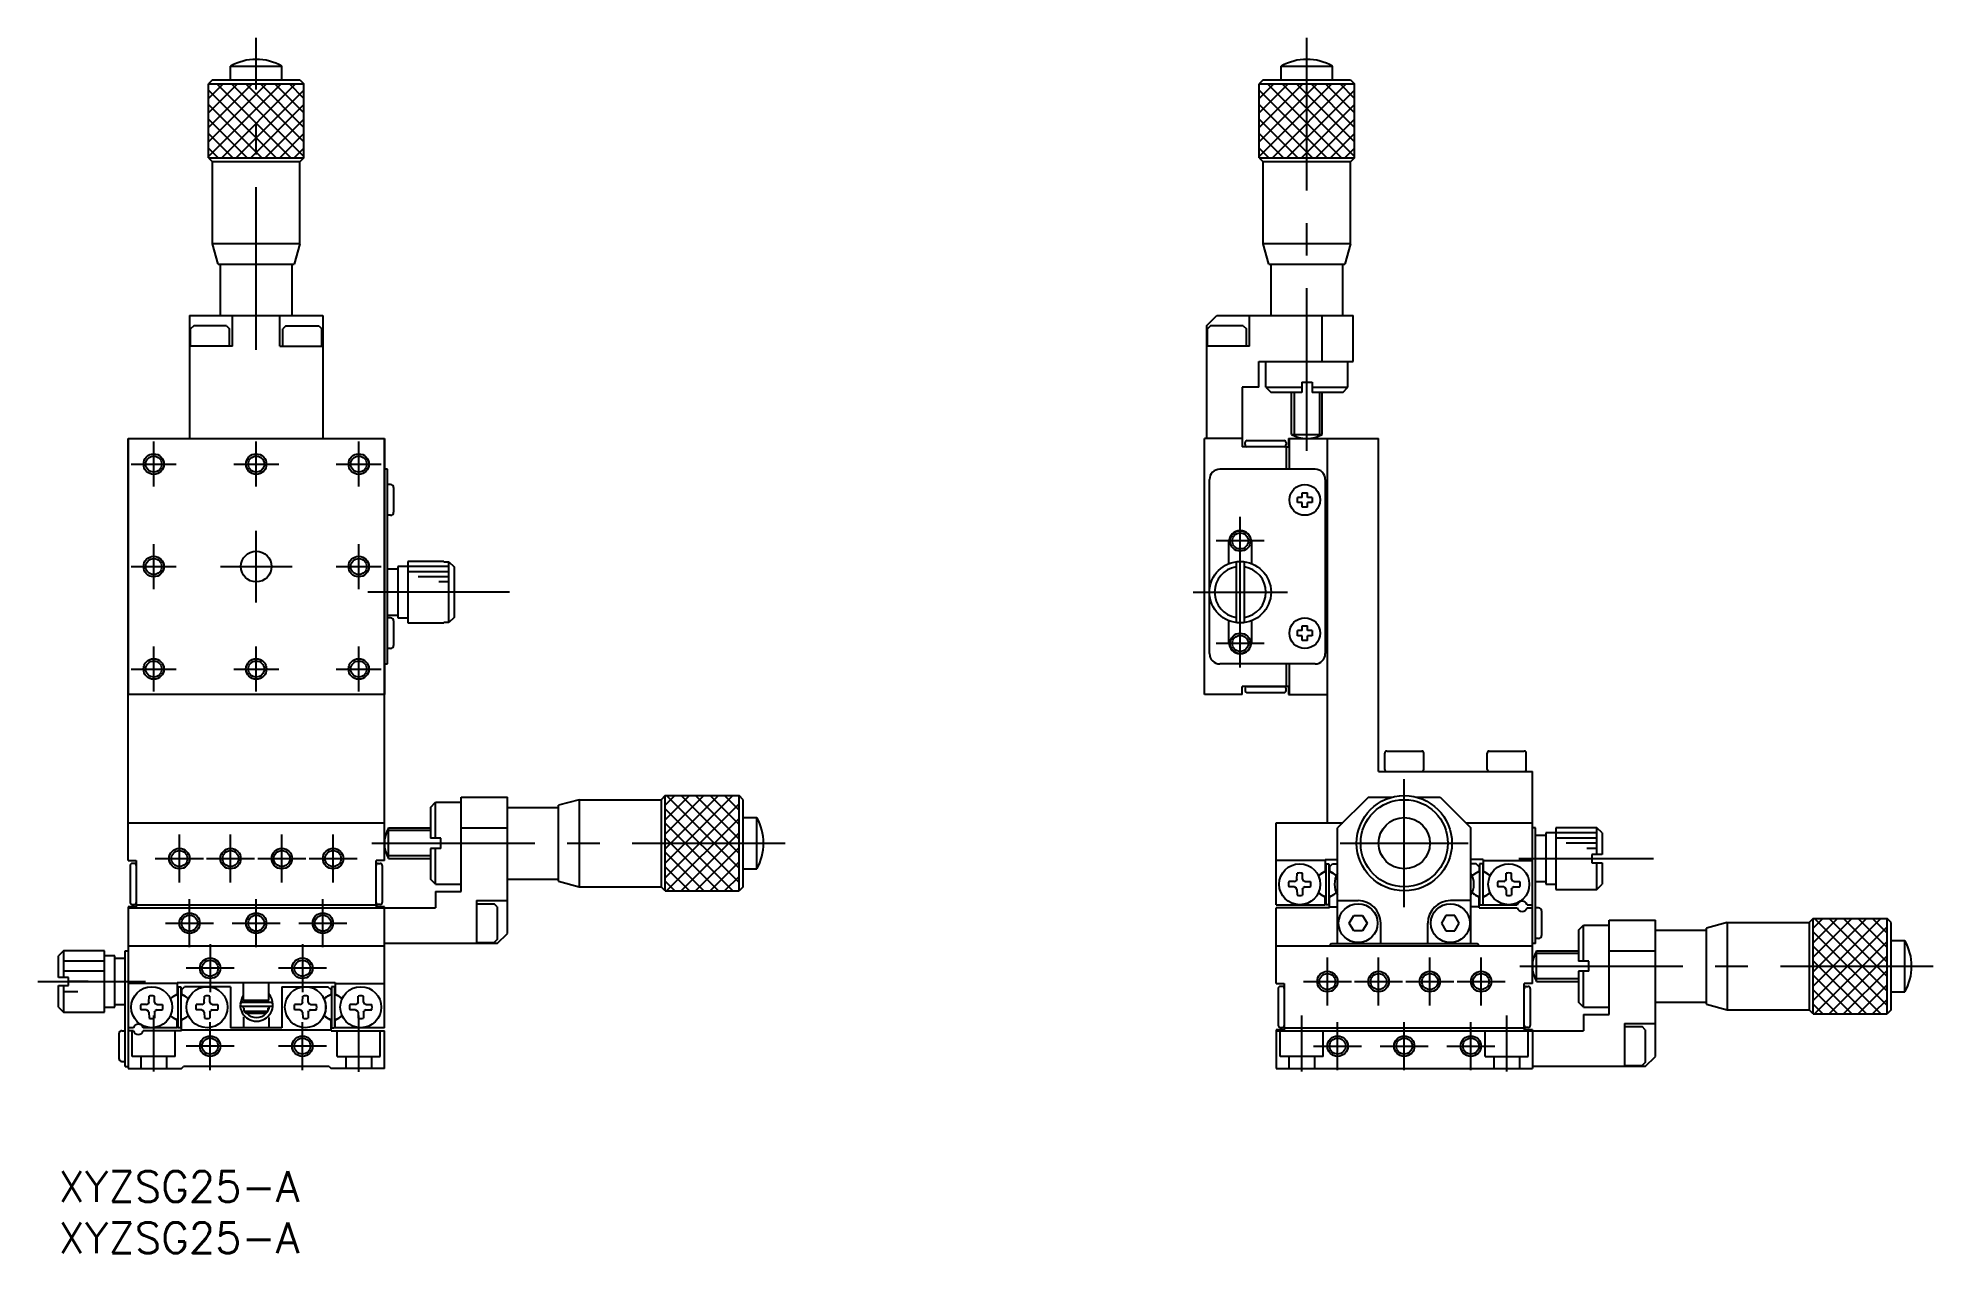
# Model space of a CAD drawing. Extents: x -2 to 183, y -8 to 111.
import ezdxf

# ---------------------------------------------------------------- set-up
doc = ezdxf.new("R2010")
doc.units = 0
doc.header["$LTSCALE"] = 0.5
doc.linetypes.add('CENTER', pattern=[50.8, 31.75, -6.35, 6.35, -6.35])
doc.linetypes.add('DASHED', pattern=[19.05, 12.7, -6.35])
for name, color, linetype in [('MSM_CENTER', 1, 'CENTER'), ('MSM_CONTINUOUS', 7, 'CONTINUOUS'), ('MSM_DASHED', 4, 'DASHED'), ('MSM_NARROW', 5, 'CONTINUOUS'), ('MSM_PART_NUMBER', 7, 'CONTINUOUS')]:
    doc.layers.add(name, color=color, linetype=linetype)
doc.styles.get("Standard").update_dxf_attribs({"font": 'txt.shx', "height": 3, "bigfont": 'bigfont.shx'})

msp = doc.modelspace()

# ---------------------------------------------------------------- linework, layer by layer
at = {"layer": 'MSM_CENTER'}
for p, q in [((19.299999, 80.155452), (19.299999, 110.593002)), ((121.799998, 70.291003), (121.799998, 110.593002)), ((9.299999, 66.8), (9.299999, 71.2)), ((19.299999, 66.8), (19.299999, 71.2)), ((29.299999, 66.8), (29.299999, 71.2)), ((7.099999, 69), (11.499999, 69)), ((17.099999, 69), (21.499999, 69)), ((27.099999, 69), (31.499999, 69)), ((115.299997, 49.156901), (115.299997, 63.843097)), ((9.299999, 56.8), (9.299999, 61.2)), ((19.299999, 55.5), (19.299999, 62.5)), ((29.299999, 56.8), (29.299999, 61.2)), ((117.643095, 61.499999), (112.956899, 61.499999)), ((7.099999, 59), (11.499999, 59)), ((15.799999, 59), (22.799999, 59)), ((27.099999, 59), (31.499999, 59)), ((44.024035, 56.500001), (30.204071, 56.500001)), ((110.699997, 56.499999), (119.899997, 56.499999)), ((9.299999, 46.8), (9.299999, 51.2)), ((19.299999, 46.8), (19.299999, 51.2)), ((29.299999, 46.8), (29.299999, 51.2)), ((117.643095, 51.499999), (112.956899, 51.499999)), ((7.099999, 49), (11.499999, 49)), ((17.099999, 49), (21.499999, 49)), ((27.099999, 49), (31.499999, 49)), ((131.299997, 25.750001), (131.299997, 38.250001)), ((11.800001, 28.156902), (11.800001, 32.843098)), ((16.800001, 28.156902), (16.800001, 32.843098)), ((21.800001, 28.156902), (21.800001, 32.843098)), ((26.800001, 28.156902), (26.800001, 32.843098)), ((30.591003, 32.000001), (70.893002, 32.000001)), ((125.049997, 32.000001), (137.549997, 32.000001)), ((9.456903, 30.5), (14.143099, 30.5)), ((14.456903, 30.5), (19.143099, 30.5)), ((19.456903, 30.5), (24.143099, 30.5)), ((24.456903, 30.5), (29.143099, 30.5)), ((142.467007, 30.5), (155.62752, 30.5)), ((12.800001, 21.856902), (12.800001, 26.543098)), ((19.300001, 21.856902), (19.300001, 26.543098)), ((25.800001, 21.856902), (25.800001, 26.543098)), ((10.456903, 24.2), (15.143099, 24.2)), ((16.956903, 24.2), (21.643099, 24.2)), ((23.456903, 24.2), (28.143099, 24.2)), ((14.800001, 22.143098), (14.800001, 17.456902)), ((23.800001, 22.143098), (23.800001, 17.456902)), ((123.799997, 16.156902), (123.799997, 20.843098)), ((128.799997, 16.156902), (128.799997, 20.843098)), ((133.799997, 16.156902), (133.799997, 20.843098)), ((138.799997, 16.156902), (138.799997, 20.843098)), ((-1.999121, 18.5), (8.5, 18.5)), ((17.143099, 19.8), (12.456903, 19.8)), ((26.143099, 19.8), (21.456903, 19.8)), ((121.456899, 18.5), (126.143095, 18.5)), ((126.456899, 18.5), (131.143095, 18.5)), ((131.456899, 18.5), (136.143095, 18.5)), ((136.456899, 18.5), (141.143095, 18.5)), ((142.590999, 20.000001), (182.892998, 20.000001)), ((9.300001, 9.707682), (9.300001, 15.2)), ((29.300004, 9.681053), (29.300004, 15.173371)), ((121.299997, 9.707683), (121.299997, 15.2)), ((141.299997, 9.707683), (141.299997, 15.2)), ((14.800001, 9.856902), (14.800001, 14.543098)), ((23.800001, 9.856902), (23.800001, 14.543098)), ((124.799997, 9.856902), (124.799997, 14.543098)), ((131.299997, 9.856902), (131.299997, 14.543098)), ((137.799997, 9.856902), (137.799997, 14.543098)), ((17.143099, 12.2), (12.456903, 12.2)), ((26.143099, 12.2), (21.456903, 12.2)), ((122.456899, 12.2), (127.143095, 12.2)), ((128.956899, 12.2), (133.643095, 12.2)), ((135.456899, 12.2), (140.143095, 12.2))]:
    msp.add_line(p, q, dxfattribs=at)
at = {"layer": 'MSM_CONTINUOUS'}
for p, q in [((16.799998, 107.830001), (21.799999, 107.830001)), ((16.799998, 106.500002), (16.799998, 107.830001)), ((21.799999, 106.500002), (21.799999, 107.830001)), ((119.299997, 107.830001), (124.299998, 107.830001)), ((119.299997, 106.500002), (119.299997, 107.830001)), ((124.299998, 106.500002), (124.299998, 107.830001)), ((15.049999, 106.500002), (14.649998, 106.100003)), ((14.649998, 106.100003), (23.949999, 106.100003)), ((14.649998, 98.900001), (14.649998, 106.100003)), ((15.049999, 106.500002), (23.549999, 106.500002)), ((23.549999, 106.500002), (23.949999, 106.100003)), ((23.949999, 98.900001), (23.949999, 106.100003)), ((117.549998, 106.500002), (117.149997, 106.100003)), ((117.149997, 106.100003), (126.449998, 106.100003)), ((117.149997, 98.900001), (117.149997, 106.100003)), ((117.549998, 106.500002), (126.049998, 106.500002)), ((126.049998, 106.500002), (126.449998, 106.100003)), ((126.449998, 98.900001), (126.449998, 106.100003)), ((14.649998, 98.900001), (23.949999, 98.900001)), ((14.649998, 98.900001), (15.049999, 98.500003)), ((15.049999, 90.500001), (15.049999, 98.500003)), ((23.549999, 98.500003), (15.049999, 98.500003)), ((23.949999, 98.900001), (23.549999, 98.500003)), ((23.549999, 90.500001), (23.549999, 98.500003)), ((117.149997, 98.900001), (126.449998, 98.900001)), ((117.149997, 98.900001), (117.549998, 98.500003)), ((117.549998, 90.500001), (117.549998, 98.500003)), ((126.049998, 98.500003), (117.549998, 98.500003)), ((126.449998, 98.900001), (126.049998, 98.500003)), ((126.049998, 90.500001), (126.049998, 98.500003)), ((23.549999, 90.500001), (15.049999, 90.500001)), ((15.586, 88.500001), (15.049999, 90.500001)), ((23.549999, 90.500001), (23.014, 88.500001)), ((126.049998, 90.500001), (117.549998, 90.500001)), ((118.085999, 88.500001), (117.549998, 90.500001)), ((126.049998, 90.500001), (125.513999, 88.500001)), ((15.586, 88.500001), (23.014, 88.500001)), ((15.8, 83.500002), (15.8, 88.500001)), ((22.799998, 83.500002), (22.799998, 88.500001)), ((118.085999, 88.500001), (125.513999, 88.500001)), ((118.299999, 83.500002), (118.299999, 88.500001)), ((125.299997, 83.500002), (125.299997, 88.500001)), ((12.799999, 83.500002), (12.799999, 71.500001)), ((12.799999, 83.500002), (25.799999, 83.500002)), ((16.999999, 80.500002), (16.999999, 83.500002)), ((21.599999, 80.500002), (21.599999, 83.500002)), ((25.799999, 83.500002), (25.799999, 71.500001)), ((111.999997, 82.500002), (112.999997, 83.500002)), ((112.999997, 83.500002), (126.299998, 83.500002)), ((116.199997, 80.500002), (116.199997, 83.500002)), ((123.299998, 79.000002), (123.299998, 83.500002)), ((126.299998, 79.000002), (126.299998, 83.500002)), ((13.2, 82.500002), (12.899999, 82.200001)), ((12.899999, 80.500002), (12.899999, 82.200001)), ((16.399999, 82.500002), (13.2, 82.500002)), ((16.399999, 82.500002), (16.7, 82.200001)), ((16.7, 80.500002), (16.7, 82.200001)), ((22.2, 82.500002), (21.899999, 82.200001)), ((21.899999, 80.500002), (21.899999, 82.200001)), ((22.2, 82.500002), (25.399999, 82.500002)), ((25.399999, 82.500002), (25.7, 82.200001)), ((25.7, 80.500002), (25.7, 82.200001)), ((111.999997, 82.500002), (111.999997, 71.500001)), ((112.399998, 82.500002), (112.099997, 82.200001)), ((112.099997, 80.500002), (112.099997, 82.200001)), ((115.599997, 82.500002), (112.399998, 82.500002)), ((115.599997, 82.500002), (115.899998, 82.200001)), ((115.899998, 80.500002), (115.899998, 82.200001)), ((16.999999, 80.500002), (12.799999, 80.500002)), ((21.599999, 80.500002), (25.799999, 80.500002)), ((116.199997, 80.500002), (111.999997, 80.500002)), ((117.099997, 79.000002), (126.299998, 79.000002)), ((117.099997, 76.500001), (117.099997, 79.000002)), ((117.799998, 76.500002), (117.799998, 79.000002)), ((125.799997, 76.500002), (125.799997, 79.000002)), ((117.099997, 76.500001), (115.499997, 76.500001)), ((115.499997, 76.500001), (115.499997, 70.700001)), ((117.799998, 76.500002), (121.299998, 76.500002)), ((117.799998, 76.500002), (118.299998, 76.000002)), ((121.299998, 76.000002), (118.299998, 76.000002)), ((120.299998, 71.902002), (120.299998, 76.000002)), ((121.299998, 77.000002), (122.299998, 77.000002)), ((121.299998, 77.000002), (121.299998, 76.000002)), ((122.299998, 77.000002), (122.299998, 76.000002)), ((122.299998, 76.500002), (125.799997, 76.500002)), ((125.299997, 76.000002), (122.299998, 76.000002)), ((123.299997, 71.902002), (123.299997, 76.000002)), ((125.299997, 76.000002), (125.799997, 76.500002)), ((6.799998, 71.500001), (31.8, 71.500001)), ((6.799998, 71.500001), (6.799998, 46.500001)), ((6.800001, 30.3), (6.800001, 71.500001)), ((31.799997, 34), (31.799997, 71.500001)), ((31.8, 71.500001), (31.8, 46.500001)), ((111.799997, 46.500001), (111.799997, 71.500001)), ((115.499997, 71.500001), (111.799997, 71.500001)), ((119.799995, 70.700001), (115.499997, 70.700001)), ((115.773368, 70.900001), (115.773368, 71.100001)), ((115.973368, 71.300001), (119.573368, 71.300001)), ((119.773368, 71.100001), (119.773368, 70.900001)), ((119.799995, 68.500001), (119.799995, 70.700001)), ((119.799995, 70.699999), (119.999997, 70.699999)), ((119.999997, 71.500001), (128.799997, 71.500001)), ((119.999997, 71.500001), (119.999997, 70.699999)), ((120.099997, 68.500001), (120.099997, 71.500001)), ((120.299998, 71.902002), (123.299997, 71.902002)), ((123.799997, 34), (123.799997, 71.500001)), ((128.799997, 38.999999), (128.799997, 71.500001)), ((32.1, 68.499999), (31.8, 68.499999)), ((32.1, 49.499999), (32.1, 68.499999)), ((122.599997, 68.500001), (113.299997, 68.500001)), ((32.4, 66.999999), (32.1, 66.999999)), ((32.7, 66.699999), (32.7, 64.299999)), ((112.299997, 50.500001), (112.299997, 67.500001)), ((123.599997, 67.500001), (123.599997, 50.500001)), ((120.899997, 65.250001), (120.899997, 65.750001)), ((121.349997, 65.750001), (120.899997, 65.750001)), ((121.349997, 65.250001), (120.899997, 65.250001)), ((121.349997, 66.200001), (121.849997, 66.200001)), ((121.349997, 65.750001), (121.349997, 66.200001)), ((121.349997, 64.800001), (121.349997, 65.250001)), ((121.849997, 64.800001), (121.349997, 64.800001)), ((121.849997, 65.750001), (121.849997, 66.200001)), ((122.299997, 65.750001), (121.849997, 65.750001)), ((121.849997, 64.800001), (121.849997, 65.250001)), ((122.299997, 65.250001), (121.849997, 65.250001)), ((122.299997, 65.750001), (122.299997, 65.250001)), ((32.4, 63.999999), (32.1, 63.999999)), ((114.199997, 59.291056), (114.199997, 61.399999)), ((116.399997, 61.399999), (116.399997, 59.291056)), ((37.6, 59.500001), (34.1, 59.500001)), ((34.1, 59.500001), (34.1, 53.500001)), ((37.6, 59.500001), (37.6, 59.473215)), ((37.6, 59.473215), (38.1, 59.473215)), ((38.1, 53.526788), (38.1, 59.473215)), ((38.1, 59.473215), (38.6, 58.967794)), ((114.899997, 59.473213), (114.899997, 53.526786)), ((115.699997, 53.526786), (115.699997, 59.473213)), ((33.1, 58.750001), (32.1, 58.750001)), ((34.1, 59.000001), (33.1, 59.000001)), ((33.1, 59.000001), (33.1, 54.000001)), ((38.6, 58.967794), (38.6, 54.032209)), ((32.1, 54.250001), (33.1, 54.250001)), ((32.4, 53.999999), (32.1, 53.999999)), ((32.7, 53.699999), (32.7, 51.299999)), ((33.1, 54.000001), (34.1, 54.000001)), ((38.6, 54.032209), (38.1, 53.526788)), ((114.199997, 51.599999), (114.199997, 53.708942)), ((116.399997, 53.708942), (116.399997, 51.599999)), ((34.1, 53.500001), (37.6, 53.500001)), ((37.6, 53.526788), (37.6, 53.500001)), ((38.1, 53.526788), (37.6, 53.526788)), ((120.899997, 52.250001), (120.899997, 52.750001)), ((121.349997, 52.750001), (120.899997, 52.750001)), ((121.349997, 52.250001), (120.899997, 52.250001)), ((121.349997, 52.750001), (121.349997, 53.200001)), ((121.349997, 53.200001), (121.849997, 53.200001)), ((121.349997, 51.800001), (121.349997, 52.250001)), ((121.849997, 51.800001), (121.349997, 51.800001)), ((121.849997, 52.750001), (121.849997, 53.200001)), ((122.299997, 52.750001), (121.849997, 52.750001)), ((121.849997, 51.800001), (121.849997, 52.250001)), ((122.299997, 52.250001), (121.849997, 52.250001)), ((122.299997, 52.750001), (122.299997, 52.250001)), ((32.4, 50.999999), (32.1, 50.999999)), ((31.8, 49.499999), (32.1, 49.499999)), ((122.599997, 49.500001), (113.299997, 49.500001)), ((119.799995, 47.300003), (119.799995, 49.500001)), ((120.099997, 46.500001), (120.099997, 49.500001)), ((31.8, 46.500001), (6.799998, 46.500001)), ((115.499997, 46.500001), (111.799997, 46.500001)), ((119.999997, 47.300003), (115.499997, 47.300003)), ((115.499997, 46.500001), (115.499997, 47.300003)), ((115.773367, 47.100001), (115.773367, 46.900001)), ((115.973367, 47.300001), (119.573367, 47.3)), ((115.973367, 46.700001), (119.573367, 46.7)), ((116.971903, 47.300001), (118.574831, 47.300001)), ((119.773367, 46.9), (119.773367, 47.1)), ((119.999997, 47.300003), (119.999997, 46.500001)), ((119.999997, 46.500001), (123.799997, 46.500001)), ((129.399997, 39.199999), (129.399997, 40.799999)), ((129.599997, 40.999999), (132.999997, 40.999999)), ((133.199997, 39.199999), (133.199997, 40.799999)), ((139.399997, 39.199999), (139.399997, 40.799999)), ((139.599997, 40.999999), (142.999997, 40.999999)), ((143.199997, 39.199999), (143.199997, 40.799999)), ((128.799997, 38.999999), (143.799997, 38.999999)), ((143.799997, 18.3), (143.799997, 38.999999)), ((36.300002, 35.5), (36.800002, 36)), ((36.300002, 35.5), (36.300002, 32.500001)), ((36.800002, 36), (39.300002, 36)), ((36.800002, 32.500001), (36.800002, 36)), ((39.300002, 27.3), (39.300002, 36.500001)), ((39.300002, 36.500001), (43.800002, 36.500001)), ((43.800002, 23.2), (43.800002, 36.500001)), ((43.800002, 35.5), (48.800001, 35.5)), ((50.800001, 36.250001), (48.800001, 35.714002)), ((48.800001, 28.286002), (48.800001, 35.714002)), ((50.800001, 36.250001), (50.800001, 27.750001)), ((50.800001, 36.250001), (58.800003, 36.250001)), ((59.200001, 36.650001), (58.800003, 36.250001)), ((58.800003, 36.250001), (58.800003, 27.750001)), ((59.200001, 36.650001), (66.400003, 36.650001)), ((59.200001, 27.35), (59.200001, 36.650001)), ((66.400003, 27.35), (66.400003, 36.650001)), ((66.800002, 36.250001), (66.400003, 36.650001)), ((66.800002, 27.750001), (66.800002, 36.250001)), ((127.799997, 36.500001), (124.799997, 33.500001)), ((127.799997, 36.500001), (130.128463, 36.500001)), ((132.47153, 36.500001), (134.799997, 36.500001)), ((134.799997, 36.500001), (137.799997, 33.500001)), ((6.800001, 34), (31.800001, 34)), ((31.800001, 30.3), (31.800001, 34)), ((32.202002, 30.500001), (32.202002, 33.5)), ((32.202002, 33.5), (36.300002, 33.5)), ((39.300002, 33.500001), (43.800002, 33.500001)), ((66.800002, 34.500001), (68.130001, 34.500001)), ((68.130001, 29.5), (68.130001, 34.500001)), ((118.799997, 34), (125.299996, 34)), ((118.799997, 26.000002), (118.799997, 34)), ((124.799997, 22.2), (124.799997, 33.500001)), ((137.299998, 34), (143.799997, 34)), ((137.799997, 22.2), (137.799997, 33.500001)), ((144.099998, 33.5), (143.799997, 33.5)), ((144.099998, 22.2), (144.099998, 33.5)), ((150.099998, 33.5), (146.099998, 33.5)), ((146.099998, 33.5), (146.099998, 27.5)), ((150.099998, 30.9), (150.099998, 33.5)), ((150.599998, 33), (150.099998, 33.5)), ((37.300002, 32.500001), (36.300002, 32.500001)), ((36.300002, 31.500001), (36.300002, 28.500001)), ((37.300002, 31.500001), (36.300002, 31.500001)), ((36.800002, 28.000001), (36.800002, 31.500001)), ((37.300002, 31.500001), (37.300002, 32.500001)), ((145.099998, 32.75), (144.099998, 32.75)), ((146.099998, 33), (145.099998, 33)), ((145.099998, 33), (145.099998, 28)), ((150.599998, 33), (150.599998, 30.9)), ((6.800001, 30.3), (7.600003, 30.3)), ((7, 29.826631), (7, 26.226631)), ((7.4, 30.026631), (7.2, 30.026631)), ((7.6, 29.82663), (7.6, 26.22663)), ((7.600003, 30.3), (7.600003, 25.8)), ((31.000001, 26.000002), (31.000001, 30.3)), ((31.800001, 30.3), (31.000001, 30.3)), ((31.200001, 30.02663), (31.400001, 30.02663)), ((31.600001, 29.82663), (31.600001, 26.22663)), ((32.202002, 30.500001), (36.300002, 30.500001)), ((123.599995, 30.3), (118.799997, 30.3)), ((123.599995, 30.4), (124.799997, 30.4)), ((123.599995, 30.4), (123.599995, 29.263917)), ((123.649994, 30), (123.649994, 26)), ((123.649994, 30), (123.949994, 30)), ((123.949994, 30), (123.949994, 26)), ((123.999994, 29.7), (124.299994, 30)), ((123.999994, 29.7), (123.999994, 29.263917)), ((124.299994, 30), (124.799997, 30)), ((138.999997, 30.4), (137.799997, 30.4)), ((138.299998, 30), (137.799997, 30)), ((138.599998, 29.7), (138.299998, 30)), ((138.599998, 29.7), (138.599998, 29.263917)), ((138.649997, 30), (138.649997, 26)), ((138.949997, 30), (138.649997, 30)), ((138.949997, 30), (138.949997, 26)), ((138.999997, 30.4), (138.999997, 29.263917)), ((138.999997, 30.3), (143.799994, 30.3)), ((149.599998, 30.9), (149.599998, 30.1)), ((150.599998, 30.9), (149.599998, 30.9)), ((149.599998, 30.1), (150.599998, 30.1)), ((150.099998, 27.5), (150.099998, 30.1)), ((150.599998, 30.1), (150.599998, 28)), ((36.800002, 28.000001), (36.300002, 28.500001)), ((36.800002, 28.000001), (39.300002, 28.000001)), ((43.800002, 28.500002), (48.800001, 28.500002)), ((48.800001, 28.286002), (50.800001, 27.750001)), ((50.800001, 27.750001), (58.800003, 27.750001)), ((59.200001, 27.35), (58.800003, 27.750001)), ((66.800002, 27.750001), (66.400003, 27.35)), ((66.800002, 29.5), (68.130001, 29.5)), ((120.598736, 28.269907), (120.031163, 28.26)), ((120.598736, 27.730093), (120.031163, 27.74)), ((120.598736, 28.269907), (120.758815, 28.341179)), ((120.830087, 28.501259), (120.758815, 28.341179)), ((120.830087, 28.501259), (120.839994, 29.068831)), ((121.369901, 28.501259), (121.359994, 29.068831)), ((121.369901, 28.501259), (121.441173, 28.341179)), ((121.601253, 28.269907), (121.441173, 28.341179)), ((121.601253, 28.269907), (122.168825, 28.26)), ((121.601253, 27.730093), (122.168825, 27.74)), ((123.202686, 29.03453), (123.599995, 29.263917)), ((124.397303, 29.03453), (123.999994, 29.263917)), ((138.202692, 29.03453), (138.600001, 29.263917)), ((139.397309, 29.03453), (139, 29.263917)), ((140.998739, 28.269907), (140.431166, 28.26)), ((140.998739, 27.730093), (140.431166, 27.74)), ((140.998739, 28.269907), (141.158818, 28.341179)), ((141.23009, 28.501259), (141.158818, 28.341179)), ((141.23009, 28.501259), (141.239997, 29.068831)), ((141.769904, 28.501259), (141.759997, 29.068831)), ((141.769904, 28.501259), (141.841176, 28.341179)), ((142.001256, 28.269907), (141.841176, 28.341179)), ((142.001256, 28.269907), (142.568828, 28.26)), ((142.001256, 27.730093), (142.568828, 27.74)), ((144.099998, 28.25), (145.099998, 28.25)), ((145.099998, 28), (146.099998, 28)), ((150.099998, 27.5), (150.599998, 28)), ((7.2, 26.026631), (7.4, 26.026631)), ((7.600003, 26.000002), (31.000001, 26.000002)), ((30.999999, 26.000002), (30.999999, 25.8)), ((31.400001, 26.02663), (31.200001, 26.02663)), ((36.800001, 27.3), (39.300002, 27.3)), ((36.800001, 27.3), (36.800001, 25.7)), ((40.800002, 26.4), (40.800002, 22.2)), ((40.800002, 26.4), (43.800002, 26.4)), ((40.800002, 26.100001), (42.500001, 26.100001)), ((42.800002, 25.8), (42.500001, 26.100001)), ((59.200001, 27.35), (66.400003, 27.35)), ((118.799997, 26.000002), (123.599995, 26.000002)), ((120.598736, 27.730093), (120.758815, 27.658821)), ((120.830087, 27.498742), (120.758815, 27.658821)), ((120.830087, 27.498742), (120.839994, 26.931169)), ((121.369901, 27.498742), (121.359994, 26.931169)), ((121.369901, 27.498742), (121.441173, 27.658821)), ((121.601253, 27.730093), (121.441173, 27.658821)), ((123.599995, 26.736085), (123.202687, 26.965472)), ((123.599995, 26.000002), (123.599995, 26.736085)), ((123.949994, 26), (123.649994, 26)), ((124.397301, 26.965472), (123.999994, 26.736085)), ((123.999994, 25.7), (123.999994, 26.733656)), ((124.799997, 26.4), (126.799997, 26.4)), ((137.799997, 26.4), (135.799997, 26.4)), ((138.202693, 26.965472), (138.600001, 26.736085)), ((138.599998, 25.7), (138.599998, 26.733656)), ((138.649997, 26), (138.949997, 26)), ((138.999997, 26.000002), (138.999997, 26.736085)), ((138.999997, 26.000002), (142.323028, 26.000002)), ((139, 26.736085), (139.397307, 26.965472)), ((140.998739, 27.730093), (141.158818, 27.658821)), ((141.23009, 27.498742), (141.158818, 27.658821)), ((141.23009, 27.498742), (141.239997, 26.931169)), ((141.769904, 27.498742), (141.759997, 26.931169)), ((141.769904, 27.498742), (141.841176, 27.658821)), ((142.001256, 27.730093), (141.841176, 27.658821)), ((143.276966, 26.000002), (143.799997, 26.000002)), ((146.099998, 27.5), (150.099998, 27.5)), ((6.800001, 25.8), (6.800001, 10)), ((7.600003, 25.8), (6.800001, 25.8)), ((6.800001, 25.7), (36.800001, 25.7)), ((31.800001, 25.8), (30.999999, 25.8)), ((31.800001, 14.000002), (31.800001, 25.8)), ((42.800002, 25.8), (42.800002, 22.600001)), ((118.799997, 18.3), (118.799997, 25.7)), ((123.999994, 25.7), (118.799997, 25.7)), ((123.999994, 25.8), (124.799997, 25.8)), ((125.933971, 24.2), (126.366985, 24.95)), ((126.366985, 23.450001), (125.933971, 24.2)), ((126.366985, 24.95), (127.233009, 24.95)), ((127.233009, 24.95), (127.666023, 24.2)), ((127.666023, 24.2), (127.233009, 23.450001)), ((128.999997, 22.2), (128.999997, 24.2)), ((133.599997, 22.2), (133.599997, 24.2)), ((135.366985, 24.95), (134.933971, 24.2)), ((134.933971, 24.2), (135.366985, 23.450001)), ((136.233009, 24.95), (135.366985, 24.95)), ((136.666023, 24.2), (136.233009, 24.95)), ((136.233009, 23.450001), (136.666023, 24.2)), ((138.599998, 25.8), (137.799997, 25.8)), ((138.599998, 25.7), (142.323028, 25.7)), ((143.276967, 25.7), (143.799997, 25.7)), ((144.399998, 25.7), (144.099998, 25.7)), ((144.699998, 25.4), (144.699998, 23)), ((151.299998, 15.3), (151.299998, 24.500001)), ((151.299998, 24.500001), (155.799998, 24.500001)), ((155.799998, 11.2), (155.799998, 24.500001)), ((162.799997, 24.250001), (160.799997, 23.714002)), ((162.799997, 24.250001), (162.799997, 15.750001)), ((162.799997, 24.250001), (170.799999, 24.250001)), ((171.199997, 24.650001), (170.799999, 24.250001)), ((170.799999, 24.250001), (170.799999, 15.750001)), ((171.199997, 24.650001), (178.399999, 24.650001)), ((171.199997, 15.35), (171.199997, 24.650001)), ((178.399999, 15.35), (178.399999, 24.650001)), ((178.799998, 24.250001), (178.399999, 24.650001)), ((178.799998, 15.750001), (178.799998, 24.250001)), ((42.800002, 22.2), (31.800001, 22.2)), ((40.800002, 22.3), (42.500001, 22.3)), ((42.800002, 22.600001), (42.500001, 22.3)), ((42.800002, 22.2), (43.800002, 23.2)), ((124.199994, 22.2), (123.999994, 22)), ((124.199994, 22.2), (138.399997, 22.2)), ((127.233009, 23.450001), (126.366985, 23.450001)), ((135.366985, 23.450001), (136.233009, 23.450001)), ((138.599997, 22), (138.399997, 22.2)), ((144.099998, 22.2), (143.799997, 22.2)), ((144.399998, 22.7), (144.099998, 22.7)), ((148.299998, 23.5), (148.799998, 24)), ((148.299998, 23.5), (148.299998, 20.500001)), ((148.799998, 20.500001), (148.799998, 24)), ((148.799998, 24), (151.299998, 24)), ((155.799998, 23.5), (160.799997, 23.5)), ((160.799997, 16.286002), (160.799997, 23.714002)), ((178.799998, 22.500001), (180.129997, 22.500001)), ((180.129997, 17.5), (180.129997, 22.500001)), ((0.5, 21.5), (0, 21)), ((0, 18.9), (0, 21)), ((4.5, 21.5), (0.5, 21.5)), ((0.5, 21.5), (0.5, 18.9)), ((4.5, 15.5), (4.5, 21.5)), ((5.5, 21), (4.5, 21)), ((5.5, 16), (5.5, 21)), ((6.5, 20.75), (5.5, 20.75)), ((6.5, 10.2), (6.5, 21.5)), ((6.5, 21.5), (6.800001, 21.5)), ((6.800001, 22), (31.800001, 22)), ((118.799997, 22), (143.799997, 22)), ((144.201998, 18.500001), (144.201998, 21.5)), ((144.201998, 21.5), (148.299998, 21.5)), ((149.299998, 20.500001), (148.299998, 20.500001)), ((149.299998, 19.500001), (149.299998, 20.500001)), ((151.299998, 21.500001), (155.799998, 21.500001)), ((1, 18.9), (0, 18.9)), ((1, 18.1), (1, 18.9)), ((144.201998, 18.500001), (148.299998, 18.500001)), ((148.299998, 19.500001), (148.299998, 16.500001)), ((149.299998, 19.500001), (148.299998, 19.500001)), ((148.799998, 16.000001), (148.799998, 19.500001)), ((0, 18.1), (1, 18.1)), ((0, 16), (0, 18.1)), ((0.5, 18.1), (0.5, 15.5)), ((11.600001, 18.3), (6.800004, 18.3)), ((8.830094, 16.501259), (8.840001, 17.068831)), ((9.369908, 16.501259), (9.360001, 17.068831)), ((11.202689, 17.03453), (11.599998, 17.263917)), ((11.600001, 18.4), (27.000003, 18.4)), ((11.600001, 18.4), (11.600001, 17.263917)), ((11.650001, 18), (11.950001, 18)), ((11.650001, 18), (11.650001, 14)), ((11.950001, 18), (11.950001, 14)), ((12.397306, 17.03453), (11.999997, 17.263917)), ((12, 17.7), (12.3, 18)), ((12, 17.7), (12, 17.263917)), ((16.800001, 18), (12.3, 18)), ((14.230094, 16.501259), (14.240001, 17.068831)), ((14.769908, 16.501259), (14.760001, 17.068831)), ((16.800001, 18), (16.800001, 14.000002)), ((17.920043, 16.984846), (17.731266, 16.295191)), ((17.875679, 16.787714), (17.874174, 16.754372)), ((17.874174, 16.754372), (17.874334, 16.720997)), ((17.874334, 16.720997), (17.876159, 16.687671)), ((17.878846, 16.82094), (17.875679, 16.787714)), ((17.876159, 16.687671), (17.879645, 16.654475)), ((17.883666, 16.853971), (17.878846, 16.82094)), ((17.879645, 16.654475), (17.884782, 16.621492)), ((17.89013, 16.886723), (17.883666, 16.853971)), ((17.89822, 16.919117), (17.89013, 16.886723)), ((17.907918, 16.951073), (17.89822, 16.919117)), ((17.9192, 16.982512), (17.907918, 16.951073)), ((17.932039, 17.013356), (17.9192, 16.982512)), ((17.946403, 17.04353), (17.932039, 17.013356)), ((17.962256, 17.072958), (17.946403, 17.04353)), ((17.978613, 17.100079), (17.962256, 17.072958)), ((17.978446, 17.099733), (17.979413, 17.100762)), ((17.979413, 17.100762), (17.981365, 17.101156)), ((17.981365, 17.101156), (17.984289, 17.100913)), ((17.983831, 17.106833), (17.98471, 17.108329)), ((17.984289, 17.100913), (17.988165, 17.100035)), ((17.98471, 17.108329), (18.029977, 17.092472)), ((18.029982, 17.161229), (17.988143, 17.100048)), ((17.988165, 17.100035), (17.991713, 17.098953)), ((17.991713, 17.098953), (17.995777, 17.097515)), ((17.995777, 17.097515), (18.000342, 17.095726)), ((18.000342, 17.095726), (18.00539, 17.093594)), ((18.00539, 17.093594), (18.010902, 17.091127)), ((18.010902, 17.091127), (18.016857, 17.088334)), ((18.016857, 17.088334), (18.023231, 17.085226)), ((18.023231, 17.085226), (18.030001, 17.081814)), ((18.030001, 18.400002), (18.030001, 16.700002)), ((18.030001, 16.700002), (20.530001, 16.700002)), ((18.030001, 16.700002), (18.269729, 16.460274)), ((20.291971, 16.461972), (20.530001, 16.700002)), ((20.530001, 16.700002), (20.530001, 18.400002)), ((21.800001, 18), (21.800001, 14.000002)), ((21.800001, 18), (26.300004, 18)), ((23.830094, 16.501259), (23.840001, 17.068831)), ((24.369908, 16.501259), (24.360001, 17.068831)), ((26.202695, 17.03453), (26.600004, 17.263917)), ((26.600004, 17.7), (26.300004, 18)), ((26.600004, 17.7), (26.600004, 17.263917)), ((26.650004, 18), (26.650004, 14)), ((26.950004, 18), (26.650004, 18)), ((26.950004, 18), (26.950004, 14)), ((27.000003, 18.4), (27.000003, 17.263917)), ((27.000003, 18.3), (31.800001, 18.3)), ((27.397312, 17.03453), (27.000003, 17.263917)), ((29.230097, 16.501259), (29.240004, 17.068831)), ((29.769911, 16.501259), (29.760004, 17.068831)), ((118.799997, 18.3), (119.599999, 18.3)), ((118.999996, 17.826631), (118.999996, 14.226631)), ((119.399996, 18.026631), (119.199996, 18.026631)), ((119.599996, 17.82663), (119.599996, 14.22663)), ((119.599999, 18.3), (119.599999, 13.8)), ((142.999997, 14.000002), (142.999997, 18.3)), ((143.799997, 18.3), (142.999997, 18.3)), ((143.199997, 18.02663), (143.399997, 18.02663)), ((143.599997, 17.82663), (143.599997, 14.22663)), ((178.799998, 17.5), (180.129997, 17.5)), ((0, 16), (0.5, 15.5)), ((0.5, 15.5), (4.5, 15.5)), ((4.5, 16), (5.5, 16)), ((5.5, 16.25), (6.5, 16.25)), ((8.598742, 16.269907), (8.03117, 16.26)), ((8.598742, 15.730093), (8.03117, 15.74)), ((8.598742, 16.269907), (8.758822, 16.341179)), ((8.598742, 15.730093), (8.758822, 15.658821)), ((8.830094, 16.501259), (8.758822, 16.341179)), ((8.830094, 15.498742), (8.758822, 15.658821)), ((8.830094, 15.498742), (8.840001, 14.931169)), ((9.369908, 15.498742), (9.360001, 14.931169)), ((9.369908, 16.501259), (9.44118, 16.341179)), ((9.369908, 15.498742), (9.44118, 15.658821)), ((9.601259, 16.269907), (9.44118, 16.341179)), ((9.601259, 15.730093), (9.44118, 15.658821)), ((9.601259, 16.269907), (10.168832, 16.26)), ((9.601259, 15.730093), (10.168832, 15.74)), ((11.599998, 14.736084), (11.202691, 14.965472)), ((12.397305, 14.965472), (11.999997, 14.736084)), ((13.998742, 16.269907), (13.43117, 16.26)), ((13.998742, 15.730093), (13.43117, 15.74)), ((13.998742, 16.269907), (14.158822, 16.341179)), ((13.998742, 15.730093), (14.158822, 15.658821)), ((14.230094, 16.501259), (14.158822, 16.341179)), ((14.230094, 15.498742), (14.158822, 15.658821)), ((14.230094, 15.498742), (14.240001, 14.931169)), ((14.769908, 15.498742), (14.760001, 14.931169)), ((14.769908, 16.501259), (14.84118, 16.341179)), ((14.769908, 15.498742), (14.84118, 15.658821)), ((15.001259, 16.269907), (14.84118, 16.341179)), ((15.001259, 15.730093), (14.84118, 15.658821)), ((15.001259, 16.269907), (15.568832, 16.26)), ((15.001259, 15.730093), (15.568832, 15.74)), ((17.76644, 16.376562), (17.729671, 16.279756)), ((17.729671, 16.279756), (17.753004, 16.18058)), ((17.753004, 16.18058), (17.826556, 16.111413)), ((17.849449, 16.435441), (17.76644, 16.376562)), ((17.826556, 16.111413), (17.949753, 16.087037)), ((17.884782, 16.621492), (17.891559, 16.588801)), ((17.891559, 16.588801), (17.899958, 16.556485)), ((17.899958, 16.556485), (17.90996, 16.524621)), ((17.90996, 16.524621), (17.921539, 16.493288)), ((17.921539, 16.493288), (17.934669, 16.462564)), ((17.934669, 16.462564), (17.940802, 16.44952)), ((17.93949, 16.098383), (20.719145, 16.098383)), ((17.949753, 16.087037), (18.029766, 16.08329)), ((18.03384, 16.103841), (18.030001, 16.100002)), ((18.030001, 16.100002), (18.030001, 15.900002)), ((18.030001, 16.100002), (20.530001, 16.100002)), ((18.030001, 15.900002), (18.080001, 15.900002)), ((18.050001, 15.054235), (18.050001, 14.000002)), ((18.080001, 15.900002), (18.080001, 15.600002)), ((18.080001, 15.600002), (20.480001, 15.600002)), ((18.080001, 15.600002), (18.290051, 15.400002)), ((18.290051, 15.400002), (20.26995, 15.400002)), ((20.26995, 15.400002), (20.480001, 15.600002)), ((20.419156, 16.589149), (20.433079, 16.459381)), ((20.434703, 16.604583), (20.500415, 16.457945)), ((20.480001, 15.600002), (20.480001, 15.900002)), ((20.480001, 15.900002), (20.530001, 15.900002)), ((20.480001, 15.827902), (20.49278, 15.820276)), ((20.486716, 15.763287), (20.480001, 15.770002)), ((20.533963, 15.901636), (20.480235, 15.747648)), ((20.480272, 15.777331), (20.492556, 15.777626)), ((20.49278, 15.820276), (20.506139, 15.81411)), ((20.530001, 16.100002), (20.522872, 16.107131)), ((20.530001, 15.900002), (20.530001, 16.100002)), ((20.53013, 15.963709), (20.553822, 15.983444)), ((20.530164, 16.080167), (20.640433, 16.083737)), ((20.570141, 16.081302), (20.533963, 15.901636)), ((20.550001, 14.000002), (20.550001, 14.985215)), ((20.640433, 16.083737), (20.744112, 16.089606)), ((20.744112, 16.089606), (20.843268, 16.117548)), ((20.876668, 16.393965), (20.785078, 16.44201)), ((20.843268, 16.117548), (20.913505, 16.195829)), ((20.926372, 16.300635), (20.876668, 16.393965)), ((20.913505, 16.195829), (20.926372, 16.300635)), ((23.598742, 16.269907), (23.03117, 16.26)), ((23.598742, 15.730093), (23.03117, 15.74)), ((23.598742, 16.269907), (23.758822, 16.341179)), ((23.598742, 15.730093), (23.758822, 15.658821)), ((23.830094, 16.501259), (23.758822, 16.341179)), ((23.830094, 15.498742), (23.758822, 15.658821)), ((23.830094, 15.498742), (23.840001, 14.931169)), ((24.369908, 15.498742), (24.360001, 14.931169)), ((24.369908, 16.501259), (24.44118, 16.341179)), ((24.369908, 15.498742), (24.44118, 15.658821)), ((24.601259, 16.269907), (24.44118, 16.341179)), ((24.601259, 15.730093), (24.44118, 15.658821)), ((24.601259, 16.269907), (25.168832, 16.26)), ((24.601259, 15.730093), (25.168832, 15.74)), ((26.202697, 14.965472), (26.600004, 14.736084)), ((27.000003, 14.736084), (27.397311, 14.965472)), ((28.998745, 16.269907), (28.431173, 16.26)), ((28.998745, 15.730093), (28.431173, 15.74)), ((28.998745, 16.269907), (29.158825, 16.341179)), ((28.998745, 15.730093), (29.158825, 15.658821)), ((29.230097, 16.501259), (29.158825, 16.341179)), ((29.230097, 15.498742), (29.158825, 15.658821)), ((29.230097, 15.498742), (29.240004, 14.931169)), ((29.769911, 15.498742), (29.760004, 14.931169)), ((29.769911, 16.501259), (29.841183, 16.341179)), ((29.769911, 15.498742), (29.841183, 15.658821)), ((30.001262, 16.269907), (29.841183, 16.341179)), ((30.001262, 15.730093), (29.841183, 15.658821)), ((30.001262, 16.269907), (30.568835, 16.26)), ((30.001262, 15.730093), (30.568835, 15.74)), ((148.799998, 16.000001), (148.299998, 16.500001)), ((148.799997, 15.3), (151.299998, 15.3)), ((148.799997, 15.3), (148.799997, 13.7)), ((148.799998, 16.000001), (151.299998, 16.000001)), ((155.799998, 16.500002), (160.799997, 16.500002)), ((160.799997, 16.286002), (162.799997, 15.750001)), ((162.799997, 15.750001), (170.799999, 15.750001)), ((171.199997, 15.35), (170.799999, 15.750001)), ((171.199997, 15.35), (178.399999, 15.35)), ((178.799998, 15.750001), (178.399999, 15.35)), ((5.9, 13.4), (5.9, 11)), ((6.2, 13.7), (6.5, 13.7)), ((7.323032, 14.000002), (6.800001, 14.000002)), ((7.323031, 13.7), (6.800001, 13.7)), ((11.600001, 14.000002), (8.27697, 14.000002)), ((12, 13.7), (8.27697, 13.7)), ((11.600001, 14.000002), (11.600001, 14.736084)), ((11.950001, 14), (11.650001, 14)), ((12, 13.7), (12, 14.733656)), ((12, 13.8), (26.600004, 13.8)), ((21.800001, 14), (16.800001, 14)), ((26.600004, 13.7), (26.600004, 14.733656)), ((26.600004, 13.7), (31.800001, 13.7)), ((26.650004, 14), (26.950004, 14)), ((27.000003, 14.000002), (27.000003, 14.736084)), ((31.800001, 14.000002), (27.000003, 14.000002)), ((31.800001, 10), (31.800001, 13.7)), ((118.799997, 13.8), (118.799997, 10)), ((119.599999, 13.8), (118.799997, 13.8)), ((118.799997, 13.7), (148.799997, 13.7)), ((119.199996, 14.026631), (119.399996, 14.026631)), ((119.599999, 14.000002), (142.999997, 14.000002)), ((142.999995, 14.000002), (142.999995, 13.8)), ((143.799997, 13.8), (142.999995, 13.8)), ((143.399997, 14.02663), (143.199997, 14.02663)), ((143.799997, 13.8), (143.799997, 10)), ((152.799998, 14.4), (152.799998, 10.2)), ((152.799998, 14.4), (155.799998, 14.4)), ((152.799998, 14.100001), (154.499997, 14.100001)), ((154.799998, 13.8), (154.499997, 14.100001)), ((154.799998, 13.8), (154.799998, 10.600001)), ((154.799998, 10.2), (155.799998, 11.2)), ((6.2, 10.7), (6.5, 10.7)), ((6.5, 10.2), (6.800001, 10.2)), ((6.800001, 10), (12.000001, 10)), ((12.000001, 10), (12.200001, 10.2)), ((26.400004, 10.2), (12.200001, 10.2)), ((26.400004, 10.2), (26.600004, 10)), ((31.800001, 10), (26.600004, 10)), ((118.799997, 10), (143.799997, 10)), ((154.799998, 10.2), (143.799997, 10.2)), ((152.799998, 10.3), (154.499997, 10.3)), ((154.799998, 10.600001), (154.499997, 10.3))]:
    msp.add_line(p, q, dxfattribs=at)
for centre, radius in [((9.299999, 69), 0.7835), ((19.299999, 69), 0.7835), ((29.299999, 69), 0.7835), ((121.599997, 65.500001), 1.5), ((115.299997, 61.499999), 0.7835), ((9.299999, 59), 0.7835), ((19.299999, 59), 1.5), ((29.299999, 59), 0.7835), ((115.299997, 56.499999), 3), ((121.599997, 52.500001), 1.5), ((115.299997, 51.499999), 0.7835), ((9.299999, 49), 0.7835), ((19.299999, 49), 0.7835), ((29.299999, 49), 0.7835), ((131.299997, 32.000001), 4.649999), ((131.299997, 32.000001), 4.25), ((131.299997, 32.000001), 2.5), ((11.800001, 30.5), 0.7835), ((16.800001, 30.5), 0.7835), ((21.800001, 30.5), 0.7835), ((26.800001, 30.5), 0.7835), ((121.099994, 28), 2), ((141.499997, 28), 2), ((126.799997, 24.2), 1.9), ((135.799997, 24.2), 1.9), ((12.800001, 24.2), 0.7835), ((19.300001, 24.2), 0.7835), ((25.800001, 24.2), 0.7835), ((14.800001, 19.8), 0.7835), ((23.800001, 19.8), 0.7835), ((123.799997, 18.5), 0.7835), ((128.799997, 18.5), 0.7835), ((133.799997, 18.5), 0.7835), ((138.799997, 18.5), 0.7835), ((9.100001, 16), 2), ((14.500001, 16), 2), ((24.100001, 16), 2), ((29.500004, 16), 2), ((14.800001, 12.2), 0.7835), ((23.800001, 12.2), 0.7835), ((124.799997, 12.2), 0.7835), ((131.299997, 12.2), 0.7835), ((137.799997, 12.2), 0.7835)]:
    msp.add_circle(centre, radius, dxfattribs=at)
for centre, radius, start, end in [((19.299999, 103.500001), 5.000001, 59.999, 120.001), ((121.799998, 103.500001), 5.000001, 59.999, 120.001), ((115.973368, 71.100001), 0.2, 90, 180), ((115.973368, 70.900001), 0.2, 180, 270), ((119.573368, 71.100001), 0.2, 0, 90), ((119.573368, 70.900001), 0.2, 270, 0), ((121.799998, 74.500002), 3.000001, 239.999, 300.001), ((113.299997, 67.500001), 1, 90, 180), ((122.599997, 67.500001), 1, 0, 90), ((32.4, 66.699999), 0.3, 0, 90), ((32.4, 64.299999), 0.3, 270, 0), ((115.299997, 61.399999), 1.1, 0, 180), ((115.299997, 56.499999), 2.5, 99.206896, 260.793104), ((115.299997, 56.499999), 2.5, 279.206896, 80.793104), ((32.4, 53.699999), 0.3, 0, 90), ((32.4, 51.299999), 0.3, 270, 0), ((113.299997, 50.500001), 1, 180, 270), ((115.299997, 51.599999), 1.1, 180, 0), ((122.599997, 50.500001), 1, 270, 0), ((115.973367, 47.100001), 0.2, 90, 180), ((115.973367, 46.900001), 0.2, 179.999996, 269.999996), ((119.573367, 47.1), 0.2, 0, 90), ((119.573367, 46.9), 0.2, 270, 0), ((129.599997, 40.799999), 0.2, 90, 180), ((132.999997, 40.799999), 0.2, 0, 90), ((139.599997, 40.799999), 0.2, 90, 180), ((142.999997, 40.799999), 0.2, 0, 90), ((129.599997, 39.199999), 0.2, 180, 270), ((132.999997, 39.199999), 0.2, 270, 0), ((139.599997, 39.199999), 0.2, 180, 270), ((142.999997, 39.199999), 0.2, 270, 0), ((34.800002, 32.000001), 3.000001, 149.999, 210.001), ((63.800001, 32.000001), 5.000001, 329.999, 30.001), ((7.2, 29.826631), 0.2, 89.999996, 179.999996), ((7.4, 29.826631), 0.2, 0, 90), ((31.200001, 29.82663), 0.2, 90, 180), ((31.400001, 29.82663), 0.2, 0, 90), ((121.099994, 28), 1.1, 166.327982, 193.672018), ((121.099994, 28), 1.1, 76.327982, 103.672018), ((121.099994, 28), 1.1, 346.327982, 13.672018), ((123.891493, 27.908501), 1.32, 121.454716, 136.868603), ((123.799994, 28), 1.1906, 97.237751, 137.071654), ((123.799994, 28), 1.1906, 42.928346, 82.762249), ((123.708495, 27.908501), 1.32, 43.132805, 58.545284), ((126.499994, 28), 2, 148.211506, 211.788494), ((136.099997, 28), 2, 328.211669, 31.788331), ((138.891499, 27.908501), 1.32, 121.454716, 136.867195), ((138.8, 28), 1.1906, 97.237751, 137.071654), ((138.8, 28), 1.1906, 42.928346, 82.762249), ((138.708501, 27.908501), 1.32, 43.131397, 58.545284), ((141.499997, 28), 1.1, 166.327982, 193.672018), ((141.499997, 28), 1.1, 76.327982, 103.672018), ((141.499997, 28), 1.1, 346.327982, 13.672018), ((7.2, 26.226631), 0.2, 180, 270), ((7.4, 26.226631), 0.2, 270, 0), ((31.200001, 26.22663), 0.2, 180, 270), ((31.400001, 26.22663), 0.2, 270, 0), ((121.099994, 28), 1.1, 256.327982, 283.672018), ((123.891495, 28.091501), 1.32, 223.132767, 238.545284), ((123.799994, 28), 1.1906, 222.928346, 262.762249), ((123.799994, 28), 1.1906, 277.237751, 317.071654), ((123.708494, 28.091501), 1.32, 301.454716, 316.867233), ((126.799997, 24.2), 2.2, 0, 90), ((135.799997, 24.2), 2.2, 90, 180), ((138.891501, 28.091501), 1.32, 223.132767, 238.545284), ((138.8, 28), 1.1906, 222.928346, 262.762249), ((138.8, 28), 1.1906, 277.237751, 317.071654), ((138.7085, 28.091501), 1.32, 301.454716, 316.867233), ((141.499997, 28), 1.1, 256.327982, 283.672018), ((142.799997, 25.85), 0.5, 17.457839, 162.542161), ((142.799997, 25.85), 0.5, 197.457603, 342.542397), ((144.399998, 25.4), 0.3, 0, 90), ((144.399998, 23), 0.3, 270, 0), ((175.799997, 20.000001), 5.000001, 329.999, 30.001), ((146.799998, 20.000001), 3.000001, 149.999, 210.001), ((9.100001, 16), 1.1, 76.327982, 103.672018), ((11.891497, 15.908501), 1.32, 121.454716, 136.868603), ((11.799998, 16), 1.1906, 97.237751, 137.071654), ((11.799998, 16), 1.1906, 42.928346, 82.762249), ((11.708499, 15.908501), 1.32, 43.132805, 58.545284), ((14.500001, 16), 1.1, 76.327982, 103.672018), ((19.337047, 16.239656), 1.591473, 1.97534, 41.422501), ((24.100001, 16), 1.1, 76.327982, 103.672018), ((24.100004, 16), 2, 328.211506, 31.788494), ((26.891503, 15.908501), 1.32, 121.454716, 136.867195), ((26.800004, 16), 1.1906, 97.237751, 137.071654), ((26.800004, 16), 1.1906, 42.928346, 82.762249), ((26.708505, 15.908501), 1.32, 43.131397, 58.545284), ((29.500004, 16), 1.1, 76.327982, 103.672018), ((119.199996, 17.826631), 0.2, 89.999996, 179.999996), ((119.399996, 17.826631), 0.2, 0, 90), ((143.199997, 17.82663), 0.2, 90, 180), ((143.399997, 17.82663), 0.2, 0, 90), ((9.100001, 16), 1.1, 166.327982, 193.672018), ((9.100001, 16), 1.1, 256.327982, 283.672018), ((9.100001, 16), 1.1, 346.327982, 13.672018), ((11.891498, 16.091501), 1.32, 223.132767, 238.545284), ((11.799998, 16), 1.1906, 222.928346, 262.762249), ((11.799998, 16), 1.1906, 277.237751, 317.071654), ((11.708497, 16.091501), 1.32, 301.454716, 316.867233), ((14.500001, 16), 1.1, 166.327982, 193.672018), ((14.500001, 16), 1.1, 256.327982, 283.672018), ((14.500001, 16), 1.1, 346.327982, 13.672018), ((19.329359, 16.233767), 1.599335, 179.436236, 0.629192), ((19.398449, -19.84254), 36.311036, 87.81148381, 92.44493507), ((19.327756, 16.233741), 1.250326, 221.833987, 318.168466), ((24.100001, 16), 1.1, 166.327982, 193.672018), ((24.100001, 16), 1.1, 256.327982, 283.672018), ((24.100001, 16), 1.1, 346.327982, 13.672018), ((26.891504, 16.091501), 1.32, 223.132767, 238.545284), ((26.800004, 16), 1.1906, 222.928346, 262.762249), ((26.800004, 16), 1.1906, 277.237751, 317.071654), ((26.708503, 16.091501), 1.32, 301.454716, 316.867233), ((29.500004, 16), 1.1, 166.327982, 193.672018), ((29.500004, 16), 1.1, 256.327982, 283.672018), ((29.500004, 16), 1.1, 346.327982, 13.672018), ((6.2, 13.4), 0.3, 90, 180), ((7.800001, 13.85), 0.5, 197.457603, 342.542397), ((7.800001, 13.85), 0.5, 17.457839, 162.542161), ((119.199996, 14.226631), 0.2, 180, 270), ((119.399996, 14.226631), 0.2, 270, 0), ((143.199997, 14.22663), 0.2, 180, 270), ((143.399997, 14.22663), 0.2, 270, 0), ((6.2, 11), 0.3, 180, 270)]:
    msp.add_arc(centre, radius, start, end, dxfattribs=at)
at = {"layer": 'MSM_DASHED'}
for p, q in [((7.200001, 11.2), (7.200001, 13.7)), ((11.400001, 11.2), (11.400001, 13.7)), ((27.200004, 11.2), (27.200004, 13.7)), ((31.400004, 11.2), (31.400004, 13.7)), ((119.199997, 11.2), (119.199997, 13.726628)), ((123.399997, 11.2), (123.399997, 13.726628)), ((139.199997, 11.2), (139.199997, 13.726628)), ((143.399997, 11.2), (143.399997, 13.726628)), ((11.400001, 11.2), (7.200001, 11.2)), ((8.050001, 11.2), (8.050001, 10)), ((10.550001, 11.2), (10.550001, 10)), ((27.200004, 11.2), (31.400004, 11.2)), ((28.050004, 11.2), (28.050004, 10)), ((30.550004, 11.2), (30.550004, 10)), ((123.399997, 11.2), (119.199997, 11.2)), ((120.049997, 11.2), (120.049997, 10)), ((122.549997, 11.2), (122.549997, 10)), ((139.199997, 11.2), (143.399997, 11.2)), ((140.049997, 11.2), (140.049997, 10)), ((142.549997, 11.2), (142.549997, 10))]:
    msp.add_line(p, q, dxfattribs=at)
at = {"layer": 'MSM_NARROW'}
for p, q in [((21.720999, 106.100003), (14.649998, 99.029002)), ((20.306999, 106.100003), (14.649998, 100.443002)), ((16.064998, 106.100003), (14.649998, 104.686003)), ((17.478998, 106.100003), (14.649998, 103.272003)), ((18.892999, 106.100003), (14.649998, 101.857003)), ((21.250998, 98.900001), (14.649998, 105.501001)), ((22.664998, 98.900001), (15.464998, 106.100003)), ((23.135999, 106.100003), (15.936, 98.900001)), ((23.949999, 99.029002), (16.878998, 106.100003)), ((23.949999, 105.501001), (17.35, 98.900001)), ((23.949999, 100.443002), (18.292998, 106.100003)), ((23.949999, 101.857003), (19.707999, 106.100003)), ((23.949999, 103.272003), (21.121999, 106.100003)), ((23.949999, 104.686003), (22.535999, 106.100003)), ((122.806998, 106.100003), (117.149997, 100.443002)), ((124.220998, 106.100003), (117.149997, 99.029002)), ((121.392998, 106.100003), (117.149997, 101.857003)), ((119.978997, 106.100003), (117.149997, 103.272003)), ((118.564997, 106.100003), (117.149997, 104.686003)), ((123.750997, 98.900001), (117.149997, 105.501001)), ((125.164997, 98.900001), (117.964997, 106.100003)), ((125.635998, 106.100003), (118.435999, 98.900001)), ((126.449998, 99.029002), (119.378997, 106.100003)), ((126.449998, 105.501001), (119.849999, 98.900001)), ((126.449998, 100.443002), (120.792997, 106.100003)), ((126.449998, 101.857003), (122.207998, 106.100003)), ((126.449998, 103.272003), (123.621998, 106.100003)), ((126.449998, 104.686003), (125.035998, 106.100003)), ((19.837, 98.900001), (14.649998, 104.086003)), ((23.949999, 104.086003), (18.763998, 98.900001)), ((122.336999, 98.900001), (117.149997, 104.086003)), ((126.449998, 104.086003), (121.263997, 98.900001)), ((18.421999, 98.900001), (14.649998, 102.672003)), ((23.949999, 102.672003), (20.177998, 98.900001)), ((120.921998, 98.900001), (117.149997, 102.672003)), ((126.449998, 102.672003), (122.677997, 98.900001)), ((17.007999, 98.900001), (14.649998, 101.258003)), ((15.593999, 98.900001), (14.649998, 99.844002)), ((23.949999, 101.258003), (21.591998, 98.900001)), ((23.949999, 99.844002), (23.006998, 98.900001)), ((119.507998, 98.900001), (117.149997, 101.258003)), ((118.093998, 98.900001), (117.149997, 99.844002)), ((126.449998, 101.258003), (124.091997, 98.900001)), ((126.449998, 99.844002), (125.506997, 98.900001)), ((120.570498, 76.000002), (120.570498, 71.902002)), ((123.029498, 76.000002), (123.029498, 71.902002)), ((38.1, 59.000001), (34.1, 59.000001)), ((38.1, 58.500001), (34.1, 58.500001)), ((38.1, 58.000001), (35.1, 58.000001)), ((38.1, 57.500001), (37.1, 57.500001)), ((64.386003, 36.650001), (59.200001, 31.464)), ((65.801001, 36.650001), (59.200001, 30.050002)), ((60.144002, 36.650001), (59.200001, 35.707)), ((61.558003, 36.650001), (59.200001, 34.292)), ((62.972003, 36.650001), (59.200001, 32.878)), ((66.400003, 35.836001), (59.200001, 28.636002)), ((59.200001, 35.365), (66.400003, 28.165)), ((59.329002, 36.650001), (66.400003, 29.579)), ((60.743002, 36.650001), (66.400003, 30.993)), ((62.157003, 36.650001), (66.400003, 32.408001)), ((63.572003, 36.650001), (66.400003, 33.822001)), ((64.986003, 36.650001), (66.400003, 35.236001)), ((59.200001, 33.951), (65.801001, 27.35)), ((66.400003, 34.421001), (59.329002, 27.35)), ((36.300002, 33.2295), (32.202002, 33.2295)), ((59.200001, 32.537002), (64.386003, 27.35)), ((66.400003, 33.007001), (60.743002, 27.35)), ((66.400003, 31.593001), (62.157003, 27.35)), ((150.099998, 33), (146.099998, 33)), ((150.099998, 32.5), (146.099998, 32.5)), ((150.099998, 32), (147.099998, 32)), ((150.099998, 31.5), (149.099998, 31.5)), ((36.300002, 30.7705), (32.202002, 30.7705)), ((59.200001, 31.122001), (62.972003, 27.35)), ((59.200001, 29.708001), (61.558003, 27.35)), ((66.400003, 30.179), (63.572003, 27.35)), ((59.200001, 28.294001), (60.144002, 27.35)), ((66.400003, 28.765), (64.986003, 27.35)), ((177.800997, 24.650001), (171.199997, 18.050002)), ((176.385999, 24.650001), (171.199997, 19.464)), ((174.971999, 24.650001), (171.199997, 20.878)), ((173.557999, 24.650001), (171.199997, 22.292)), ((172.143998, 24.650001), (171.199997, 23.707)), ((171.328998, 24.650001), (178.399999, 17.579)), ((172.742998, 24.650001), (178.399999, 18.993)), ((174.156999, 24.650001), (178.399999, 20.408001)), ((175.571999, 24.650001), (178.399999, 21.822001)), ((176.985999, 24.650001), (178.399999, 23.236001)), ((178.399999, 23.836001), (171.199997, 16.636002)), ((171.199997, 23.365), (178.399999, 16.165)), ((178.399999, 22.421001), (171.328998, 15.35)), ((4.5, 20.5), (0.5, 20.5)), ((148.299998, 21.2295), (144.201998, 21.2295)), ((171.199997, 21.951), (177.800997, 15.35)), ((171.199997, 20.537002), (176.385999, 15.35)), ((178.399999, 21.007001), (172.742998, 15.35)), ((4.5, 19.5), (0.5, 19.5)), ((2.9, 18.5), (1, 18.5)), ((148.299998, 18.7705), (144.201998, 18.7705)), ((171.199997, 19.122001), (174.971999, 15.35)), ((178.399999, 19.593001), (174.156999, 15.35)), ((1.9, 17.5), (0.5, 17.5)), ((171.199997, 17.708001), (173.557999, 15.35)), ((178.399999, 18.179), (175.571999, 15.35)), ((178.399999, 16.765), (176.985999, 15.35)), ((171.199997, 16.294001), (172.143998, 15.35))]:
    msp.add_line(p, q, dxfattribs=at)
for centre in [(9.299999, 69), (19.299999, 69), (29.299999, 69), (115.299997, 61.499999), (9.299999, 59), (29.299999, 59), (115.299997, 51.499999), (9.299999, 49), (19.299999, 49), (29.299999, 49), (11.800001, 30.5), (16.800001, 30.5), (21.800001, 30.5), (26.800001, 30.5), (12.800001, 24.2), (19.300001, 24.2), (25.800001, 24.2), (14.800001, 19.8), (23.800001, 19.8), (123.799997, 18.5), (128.799997, 18.5), (133.799997, 18.5), (138.799997, 18.5), (14.800001, 12.2), (23.800001, 12.2), (124.799997, 12.2), (131.299997, 12.2), (137.799997, 12.2)]:
    msp.add_circle(centre, 1, dxfattribs=at)

# ---------------------------------------------------------------- texts
at = {"layer": 'MSM_PART_NUMBER'}
for p in [(0, -3), (0, -8)]:
    msp.add_text('XYZSG25-A', height=3, dxfattribs=at).set_placement(p)

doc.saveas('drawing.dxf')
